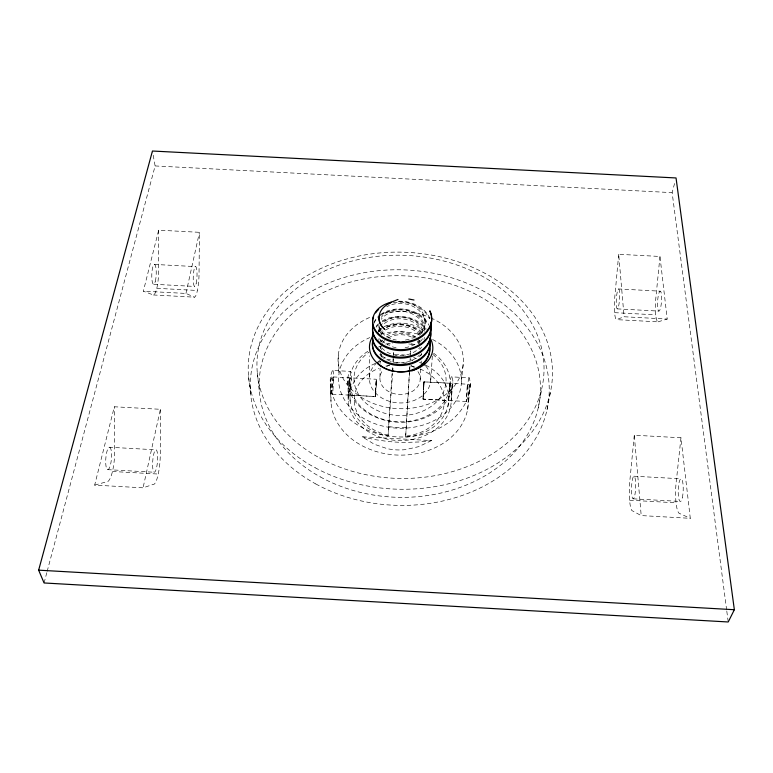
<?xml version="1.0" encoding="UTF-8"?>
<svg xmlns="http://www.w3.org/2000/svg" width="773" height="773" viewBox="0 0 773 773"><rect width="100%" height="100%" fill="white"/><g stroke="black" fill="none" stroke-linecap="round" stroke-linejoin="round"><path stroke-width="0.58" stroke-dasharray="3.87 2.9" d="M158.668 230.18L158.562 273.719A20.687 4.59 -87.7 0 1 153.392 294.977L143.353 291.179L158.668 230.18L199.453 232.315L199.057 270.618A20.697 3.884 -87.6 0 1 193.443 296.726L185.964 293.44L143.353 291.179M160.398 409.294L160.272 451.065A23.49 4.967 -85.7 0 1 153.102 484.429L143.063 487.821L94.664 485.115L114.336 406.772L160.398 409.294L143.063 487.821M470.399 383.63A70.101 55.144 2 0 1 396.704 436.871A70.101 55.144 2 0 1 330.515 376.045L332.39 370.451L350.584 371.388C353.483 379.05 348.439 387.631 348.323 395.612A51.549 41.037 2 0 0 397.022 440.455A51.549 41.037 2 0 0 451.219 401.206C452.05 393.196 448.156 384.384 451.277 376.838L469.424 377.862L470.399 383.63L468.573 401.612L423.053 399.148L423.121 397.351M350.169 401.264L349.937 392.993L351.348 380.886L350.739 377.92L349.754 382.567L349.956 395.158L375.465 396.481L376.016 390.819M369.446 376.799L369.513 355.86M347.898 384.084L348.208 379.833L349.154 377.794L349.531 380.789L348.14 395.061L347.976 376.992L348.778 373.156L350.584 371.388M379.939 377.369L380.074 368.054M380.142 363.397L380.171 361.068M349.715 384.181L349.811 378.451M375.33 363.407A49.462 39.346 2 0 0 350.401 402.878A49.462 39.346 2 0 0 388.007 436.243L392.095 372.663M393.65 354.43L393.718 352.169M423.044 399.071L423.073 398.481L423.053 399.081L448.649 400.462L449.432 383.224L449.973 386.568L448.543 400.52M423.836 385.157L423.981 381.823L469.443 384.307L469.781 390.694M423.962 382.442L423.981 381.881L449.432 383.224M425.768 365.156A49.462 39.346 2 0 1 447.673 407.226A49.462 39.346 2 0 1 405.632 437.209L409.361 372.402M410.531 354.208L410.676 350.826L410.299 356.865M375.562 388.529L375.417 396.559L330.709 394.104L330.322 383.582M376.229 387.273L376.383 379.253L331.752 376.847L330.66 380.103L330.544 389.776M423.111 397.612L423.198 395.757L423.053 399.148M423.16 396.443L423.295 393.805M423.73 387.118L423.865 384.461M393.341 362.518L393.525 358.952A49.462 39.346 2 0 0 385.292 360.199M423.237 395.013L423.411 391.64M423.614 389.312L423.797 385.901M423.42 392.926L423.604 388.075M451.413 399.515L451.094 400.656L452.524 386.713L451.983 383.369L451.219 401.206M420.212 379.553L420.802 369.088M421.121 363.281L421.256 360.962M423.324 394.616L423.498 391.592M423.536 389.389L423.701 386.403M420.58 334.284A23.209 18.658 -1.3 0 0 425.063 323.993L425.169 322.061A23.277 18.707 4.9 0 0 419.14 308.504A23.306 18.04 8.9 0 0 403.313 301.663A23.325 17.074 8.5 0 0 396.665 301.683M423.246 396.114L423.372 393.795M423.652 387.225L423.778 384.915M423.759 385.263L423.981 381.823M409.429 371.204L409.719 366.421M410.009 361.648L410.221 358.063M405.632 437.209L409.671 370.567M409.748 369.368L409.961 365.793M423.855 383.659L423.971 381.91M430.725 380.123L432.339 356.015M388.007 436.243L392.626 373.233M392.713 372.035L393.138 366.083M375.775 384.944L376.325 379.301L375.417 396.559L376.325 379.301M392.182 371.465L392.52 366.692M392.868 361.919L393.119 358.334M393.206 357.145L393.641 351.174M449.896 387.998L450.215 383.891M452.447 388.133L452.852 380.529L452.244 377.553L451.277 376.838M467.597 409.593L469.443 384.307M618.7 254.298L615.202 292.638A20.813 3.334 -86.3 0 0 617.376 319.297L624.082 316.756L667.215 319.056L659.968 256.462L618.7 254.298L624.082 316.756M330.738 394.046L332.09 381.244L331.752 376.847M634.285 435.218L629.647 482.739A23.625 4.261 -87.9 0 0 631.889 510.557L641.204 515.581L690.289 518.316L680.965 437.769L634.285 435.218L641.204 515.581M461.404 381.785L463.365 361.899M659.968 256.462L655.639 300.05A20.823 4.049 -86.2 0 0 658.016 321.848L616.477 319.636M680.965 437.769L676.491 479.579A23.644 5.179 -88.2 0 0 680.25 513.774L690.289 518.316M447.838 406.588L448.823 399.767M538.25 407.825L541.854 388.172M547.033 409.69L550.289 392.829M185.964 293.44L199.453 232.315M726.649 610.013L672.133 192.632L675.138 181.336M44.071 582.968L46.853 572.484M47.172 571.315L155.112 165.944L152.648 152.175M468.989 377.794L467.82 382.973L468.39 402.144A68.749 54.738 2 0 1 396.095 454.997A68.749 54.738 2 0 1 331.202 394.674C331.462 386.703 335.579 378.142 332.921 370.431M431.45 440.591L418.666 446.668L405.255 449.654A57.482 57.463 -71.5 0 1 387.225 448.669L374.229 444.224L362.208 436.793L431.45 440.591L418.947 441.982L405.574 442.407A55.472 16.339 2.9 0 1 387.399 441.402L374.267 439.528L362.208 436.793M386.152 337.009L390.684 334.951L395.931 333.82A22.446 17.306 2 0 1 414.628 337.163M658.016 321.848L667.215 319.056M94.664 485.115L108.017 481.395A23.47 5.855 -85.5 0 0 114.626 454.253L114.336 406.772M155.112 165.944L672.133 192.632M154.339 264.424L195.492 266.598M618.642 288.967A9.991 1.604 -86.3 0 1 618.97 304.282A9.991 1.604 -86.3 0 1 616.245 303.538A9.991 1.604 -86.3 0 1 618.642 288.967L660.297 291.17A9.991 1.942 -86.2 0 1 660.867 306.504A9.991 1.942 -86.2 0 1 657.552 305.731A9.991 1.942 -86.2 0 1 660.297 291.17M153.721 284.261L194.806 286.445M617.24 308.881L658.818 311.094M156.793 288.319L197.386 290.474M614.641 312.659L655.707 314.843M153.392 294.977L194.438 297.161M109.698 447.248A11.266 2.812 -85.5 0 1 110.462 464.892A11.266 2.812 -85.5 0 1 105.727 463.182A11.266 2.812 -85.5 0 1 109.698 447.248L156.136 449.818A11.266 2.387 -85.7 0 1 156.629 467.452A11.266 2.387 -85.7 0 1 152.629 465.781A11.266 2.387 -85.7 0 1 156.136 449.818M633.86 476.197L680.916 478.796M107.602 469.646L154.165 472.235M633.29 498.836L680.482 501.455M112.452 471.491L158.272 474.042M629.609 500.218L676.027 502.798M417.604 338.69L420.154 341.734M726.804 611.211L728.06 620.777M248.529 376.47L250.607 393.554M257.283 372.75L259.515 392.655M330.67 393.225L331.018 402.153M348.082 394.607L348.323 402.057M338.274 355.155L338.835 375.147M430.754 317.858A62.681 48.602 2 0 1 448.717 392.027A62.681 48.602 2 0 1 351.763 389.785A62.681 48.602 2 0 1 371.997 316.495M382.181 313.403A62.681 48.602 2 0 1 429.672 317.394M432.58 339.511A61.415 48.255 2 0 1 445.992 412.608A61.415 48.255 2 0 1 352.304 409.738A61.415 48.255 2 0 1 369.774 337.588M380.722 333.917A61.415 48.255 2 0 1 420.705 334.825M425.865 366.131A30.698 24.108 2 0 1 419.353 397.853A30.698 24.108 2 0 1 378.412 395.65A30.698 24.108 2 0 1 376.113 363.445M376.963 362.653A30.698 24.108 2 0 1 379.765 360.489M383.379 358.382A30.698 24.108 2 0 1 385.331 357.493M394.877 355.01A30.698 24.108 2 0 1 406.125 355.28M413.594 357.377A30.698 24.108 2 0 1 416.55 358.73M378.229 330.332A31.693 24.378 2 0 1 382.954 327.279M383.92 326.786A31.693 24.378 2 0 1 424.425 331.269M452.881 382.674A52.554 41.336 2 0 1 397.641 422.213A52.554 41.336 2 0 1 347.976 376.992M432.803 354.343A46.051 36.176 2 0 1 431.952 405.835A46.051 36.176 2 0 1 366.431 403.612A46.051 36.176 2 0 1 369.03 352.169M378.47 347.067A46.051 36.176 2 0 1 382.664 345.589M387.022 344.449A46.051 36.176 2 0 1 390.375 343.821M408.685 343.898A46.051 36.176 2 0 1 414.27 345.106M433.585 353.222A50.293 39.587 2 0 1 435.479 410.685A50.293 39.587 2 0 1 362.537 408.163A50.293 39.587 2 0 1 368.373 350.961M385.621 344.053A50.293 39.587 2 0 1 392.926 342.903M410.985 343.714A50.293 39.587 2 0 1 415.69 344.806M417.942 371.533A20.166 15.837 2 0 1 412.26 391.409A20.166 15.837 2 0 1 386.278 390.007A20.166 15.837 2 0 1 383.253 369.658M386.674 366.605A20.166 15.837 2 0 1 390.993 364.354M395.911 363.068A20.166 15.837 2 0 1 406.231 363.619M410.946 365.436A20.166 15.837 2 0 1 414.946 368.132M421.488 353.744A20.755 16.001 2 0 1 420.841 355.773M382.48 357.599A20.755 16.001 2 0 1 380.712 353.609M380.461 348.401A20.755 16.001 2 0 1 381.369 345.357M382.393 343.434A20.755 16.001 2 0 1 386.287 339.26M388.075 338.043A20.755 16.001 2 0 1 413.97 338.39M417.207 340.922A20.755 16.001 2 0 1 419.43 343.57M393.351 302.707A29.548 21.837 7.1 0 1 403.438 302.34A29.519 22.794 7.4 0 1 423.488 310.727A29.49 23.461 4.3 0 1 429.411 318.64M398.936 301.228A29.567 21.837 7.1 0 1 403.467 301.393A29.538 22.794 7.4 0 1 423.536 309.77A29.509 23.461 4.3 0 1 430.658 321.008M373.939 322.409A29.374 21.142 4.1 0 1 378.538 316.215M380.374 314.708A29.374 21.142 4.1 0 1 382.403 313.345A29.345 21.818 7.2 0 1 403.197 309.065A29.326 22.765 7.4 0 1 423.121 317.423A29.297 23.412 4.2 0 1 429.005 325.307M373.929 323.356A29.345 21.132 4.1 0 1 378.528 317.152M380.364 315.655A29.345 21.132 4.1 0 1 382.384 314.292A29.326 21.808 7.2 0 1 403.168 310.012A29.297 22.755 7.4 0 1 423.073 318.37A29.268 23.403 4.3 0 1 428.078 324.544M376.122 326.283A29.161 21.113 4.3 0 1 378.432 323.781M376.113 327.221A29.132 21.103 4.2 0 1 378.432 324.718M382.268 320.921A29.132 21.789 7.3 0 1 402.926 316.621A29.103 22.717 7.5 0 1 422.715 324.96A29.074 23.345 4.2 0 1 426.097 328.67M382.268 321.858A29.103 21.77 7.3 0 1 402.897 317.568A29.074 22.697 7.5 0 1 422.657 325.897A29.045 23.335 4.3 0 1 426.039 329.607M378.355 331.25A28.939 21.064 4.2 0 1 382.162 328.39M378.345 332.177A28.92 21.064 4.2 0 1 382.142 329.317M386.655 327.095A28.891 21.731 7.3 0 1 402.636 325.018A28.862 22.639 7.5 0 1 422.251 333.318M386.674 326.167A28.92 21.721 7.3 0 1 402.665 324.09A28.891 22.63 7.5 0 1 422.3 332.39M377.456 362.547A49.462 39.346 2 0 1 380.751 361.406M410.279 359.851A49.462 39.346 2 0 1 412.598 360.344M419.391 362.363A49.462 39.346 2 0 1 421.575 363.213M406.057 427.363A49.984 39.5 2 0 1 388.249 426.387M416.067 337.386A22.62 17.847 9.1 0 0 402.24 331.975A22.639 16.938 8.7 0 0 386.191 335.173A22.659 16.272 4.8 0 0 384.645 336.207M379.379 342.922A22.659 16.272 4.8 0 1 380.925 339.985M382.316 355.87A22.678 16.252 -0.5 0 0 384.336 357.754A22.697 16.89 -4.5 0 0 400.056 362.875A22.717 17.818 -5.2 0 0 404.492 362.556M381.736 355.203A22.678 16.252 -0.5 0 1 380.403 353.28M405.612 362.363A22.717 17.818 -5.2 0 0 416.512 357.657A22.746 18.504 -1.3 0 0 419.478 354.942M420.589 334.245A22.765 18.533 4.9 0 0 417.98 331.317A22.784 17.895 9 0 0 402.501 324.563A22.804 16.977 8.7 0 0 386.336 327.752M381.031 332.564A22.823 16.301 4.8 0 1 382.509 330.767M381.852 347.811A22.852 16.281 -0.4 0 0 384.461 350.372A22.871 16.929 -4.5 0 0 400.317 355.493A22.89 17.866 -5.1 0 0 416.889 350.246A22.91 18.562 -1.3 0 0 419.874 347.531M424.29 337.299A22.91 18.562 -1.3 0 1 423.981 339.685M422.937 330.119A22.929 18.591 4.9 0 0 418.357 323.819A22.958 17.943 9 0 0 402.772 317.046A22.977 17.006 8.6 0 0 386.481 320.225A22.997 16.32 4.7 0 0 381.137 325.046M378.876 331.086A22.997 16.32 4.7 0 1 379.572 327.994M381.968 340.304A23.016 16.301 -0.4 0 0 384.606 342.874A23.035 16.958 -4.4 0 0 387.891 345.009M396.114 347.647A23.035 16.958 -4.4 0 1 388.819 345.473M405.071 347.676A23.064 17.914 -5.1 0 0 417.275 342.729A23.084 18.62 -1.3 0 0 420.28 340.004M424.725 329.733A23.103 18.649 4.9 0 0 418.753 316.225A23.132 17.992 8.9 0 0 403.042 309.413A23.151 17.045 8.6 0 0 386.635 312.582A23.171 16.349 4.7 0 0 381.253 317.403M379.128 326.612A23.19 16.32 -0.4 0 0 384.741 335.26A23.209 16.987 -4.4 0 0 391.998 339.028M396.346 340.043A23.209 16.987 -4.4 0 1 393.051 339.347M405.371 340.062A23.238 17.963 -5 0 0 417.662 335.105A23.258 18.668 -1.3 0 0 425.169 322.061M418.753 340.381A22.446 17.306 2 0 1 420.097 341.879M380.896 341.821A22.62 16.272 4.8 0 1 382.364 340.023M381.707 357.029A22.639 16.252 -0.5 0 1 379.843 354.111M421.671 353.609A22.697 18.484 -1.3 0 1 417.98 358.189M419.903 335.327A22.726 18.523 5 0 0 417.884 333.173A22.746 17.885 9.1 0 0 402.433 326.428A22.765 16.967 8.7 0 0 386.297 329.617A22.784 16.291 4.8 0 0 381.002 334.429M378.76 340.458A22.784 16.291 4.8 0 1 379.128 338.39M381.823 349.667A22.804 16.272 -0.4 0 1 379.939 346.739M421.575 347.038A22.871 18.542 -1.3 0 1 419.768 349.396M422.831 331.994A22.89 18.571 4.9 0 0 418.27 325.704A22.91 17.934 9 0 0 402.704 318.93A22.939 16.996 8.6 0 0 386.452 322.119A22.958 16.32 4.8 0 0 383.466 324.302M378.992 331.936A22.958 16.32 4.8 0 1 380.5 327.887M381.939 342.197A22.977 16.301 -0.4 0 1 380.045 339.26M422.502 338.7A23.035 18.6 -1.3 0 1 420.831 341.135M420.174 341.898A23.035 18.6 -1.3 0 1 417.99 343.985M424.638 330.438A23.064 18.629 4.9 0 0 418.647 318.128A23.084 17.982 9 0 0 402.975 311.326A23.103 17.035 8.6 0 0 386.597 314.505A23.132 16.339 4.7 0 0 381.224 319.326M382.065 334.603A23.151 16.32 -0.4 0 1 378.944 325.375M425.063 323.993A23.238 18.687 4.9 0 0 419.043 310.446A23.258 18.03 8.9 0 0 403.245 303.615A23.277 17.064 8.6 0 0 390.336 305.093M386.751 306.784A23.277 17.064 8.6 0 1 389.399 305.461M420.087 368.953A45.037 35.877 2 0 1 443.692 407.1A45.037 35.877 2 0 1 405.738 436.127M388.21 435.17A45.037 35.877 2 0 1 354.556 403.96A45.037 35.877 2 0 1 378.799 368.315M385.824 366.112A45.037 35.877 2 0 1 390.017 365.291M411.004 366.025A45.037 35.877 2 0 1 415.14 367.136M467.433 385.659L466.399 401.506L467.298 384.171L467.433 385.659M634.865 494.991A11.344 2.048 -87.9 0 0 634.382 476.4A11.344 2.048 -87.9 0 0 631.522 491.135A11.344 2.048 -87.9 0 0 634.865 494.991M682.356 497.628A11.344 2.483 -88.2 0 0 681.554 478.999A11.344 2.483 -88.2 0 0 678.25 493.734A11.344 2.483 -88.2 0 0 682.356 497.628M196.207 283.362A9.933 1.865 -87.6 0 0 195.965 266.878A9.933 1.865 -87.6 0 0 193.231 279.333A9.933 1.865 -87.6 0 0 196.207 283.362M155.344 281.198A9.933 2.203 -87.7 0 0 154.9 264.704A9.933 2.203 -87.7 0 0 151.788 277.13A9.933 2.203 -87.7 0 0 155.344 281.198M315.123 467.742A152.184 118.54 2 0 0 552.106 381.186A152.184 118.54 2 0 0 333.81 263.158A152.184 118.54 2 0 0 315.123 467.742M315.809 483.966A149.518 117.786 2 0 0 548.84 398.124A149.518 117.786 2 0 0 334.612 280.696A149.518 117.786 2 0 0 315.809 483.966M320.283 476.893A140.676 110.781 2 0 0 540.008 396.955A140.676 110.781 2 0 0 339.076 285.788A140.676 110.781 2 0 0 320.283 476.893M319.539 457.906A143.594 111.602 2 0 0 543.632 377.214A143.594 111.602 2 0 0 338.265 265.381A143.594 111.602 2 0 0 319.539 457.906M332.912 390.181A8.667 0.609 -86.8 0 0 333.163 376.905A8.667 0.609 -86.8 0 0 331.897 389.563A8.667 0.609 -86.8 0 0 332.912 390.181"/><path stroke-width="1.16" d="M38.65 570.165L152.445 151.025L676.037 177.954L734.35 609.723L728.214 621.975L44.071 582.968L38.65 570.165L734.35 609.723M389.263 302.987L397.998 299.48M408.791 299.006L414.028 300.011M379.562 365.059L381.215 366.537L377.514 363.146L379.562 365.059A28.785 21.673 -3.2 0 0 388.587 370.016M423.488 363.581A30.698 24.108 2 0 1 425.111 365.252M430.329 338.4A31.693 24.378 2 0 1 400.221 371.852A31.693 24.378 2 0 1 372.75 336.284M373.581 316.659A29.567 21.161 4.1 0 0 372.634 320.708A29.596 21.161 0 0 0 379.939 336.091A29.625 21.847 -3.1 0 0 400.578 342.961A29.654 22.823 -3.4 0 0 422.174 336.419A29.683 23.519 -0.3 0 0 431.711 319.983L431.353 315.345L429.865 310.833A29.587 22.311 2 0 1 429.112 327.897L426.136 331.936L422.213 335.453A29.683 22.832 -3.4 0 1 400.607 342.004A29.654 21.866 -3.1 0 1 379.949 335.134A29.625 21.18 -0.1 0 1 372.644 319.742A29.596 21.171 4 0 1 382.538 305.654A29.567 21.837 7.1 0 1 391.244 302.195M375.601 312.872A29.567 21.161 4.1 0 1 378.625 309.48M430.919 322.138A29.509 23.461 4.3 0 1 431.276 326.737A29.48 23.451 -0.4 0 1 421.807 343.135A29.451 22.765 -3.4 0 1 400.346 349.647A29.432 21.799 -3.1 0 1 379.852 342.787A29.403 21.132 0 0 1 372.596 327.423A29.374 21.142 4.1 0 1 372.924 325.385M431.054 324.245A29.49 23.461 4.3 0 1 431.218 327.694A29.461 23.441 -0.4 0 1 421.739 344.082A29.432 22.755 -3.5 0 1 400.317 350.584A29.403 21.789 -3.1 0 1 379.843 343.734A29.374 21.122 0 0 1 372.586 328.37A29.345 21.132 4.1 0 1 372.915 326.332M430.445 329.752A29.297 23.412 4.2 0 1 430.793 334.342A29.268 23.374 -0.5 0 1 421.372 350.681A29.239 22.678 -3.5 0 1 400.095 357.165A29.21 21.731 -3.1 0 1 379.765 350.324A29.181 21.084 0.1 0 1 372.547 334.989A29.161 21.113 4.3 0 1 372.876 332.95M430.387 330.709A29.268 23.403 4.3 0 1 430.725 335.279A29.239 23.374 -0.5 0 1 421.324 351.618A29.21 22.688 -3.5 0 1 400.066 358.102A29.181 21.741 -3.1 0 1 379.746 351.251A29.152 21.084 0 0 1 372.538 335.926A29.132 21.103 4.2 0 1 372.866 333.888M430.165 338.4A29.074 23.345 4.2 0 1 430.31 341.83A29.045 23.306 -0.6 0 1 420.956 358.121A29.016 22.62 -3.6 0 1 399.844 364.576A28.997 21.692 -3.2 0 1 379.669 357.744A28.968 21.055 0 0 1 372.499 342.449A28.939 21.064 4.2 0 1 372.828 340.41M429.914 338.197A29.045 23.335 4.3 0 1 430.252 342.758A29.016 23.306 -0.5 0 1 420.908 359.049A28.997 22.62 -3.6 0 1 399.805 365.503A28.968 21.692 -3.2 0 1 379.649 358.672A28.939 21.045 0 0 1 372.489 343.367A28.92 21.064 4.2 0 1 372.818 341.328M429.508 344.671A28.862 23.267 4.4 0 1 429.836 349.212A28.833 23.248 -0.4 0 1 420.551 365.455A28.804 22.591 -3.6 0 1 399.593 371.89A28.785 21.673 -3.2 0 1 397.312 371.784M429.45 345.579A28.833 23.267 4.3 0 1 429.778 350.13A28.804 23.238 -0.6 0 1 424.28 362.924L420.502 366.363A28.775 22.562 -3.6 0 1 411.874 370.856M393.94 371.369A28.785 21.673 -3.2 0 1 389.621 370.354M390.384 303.142A23.325 17.074 8.5 0 0 386.79 304.833A23.18 17.499 2.3 0 0 384.848 329.472A23.325 16.339 -0.4 0 1 379.041 317.655M399.641 342.275A23.171 16.987 -4.4 0 1 397.39 342.101M404.173 342.12A23.19 17.953 -5 0 1 401.902 342.284M379.176 316.611A23.306 16.359 4.7 0 1 379.746 314.563"/></g></svg>
